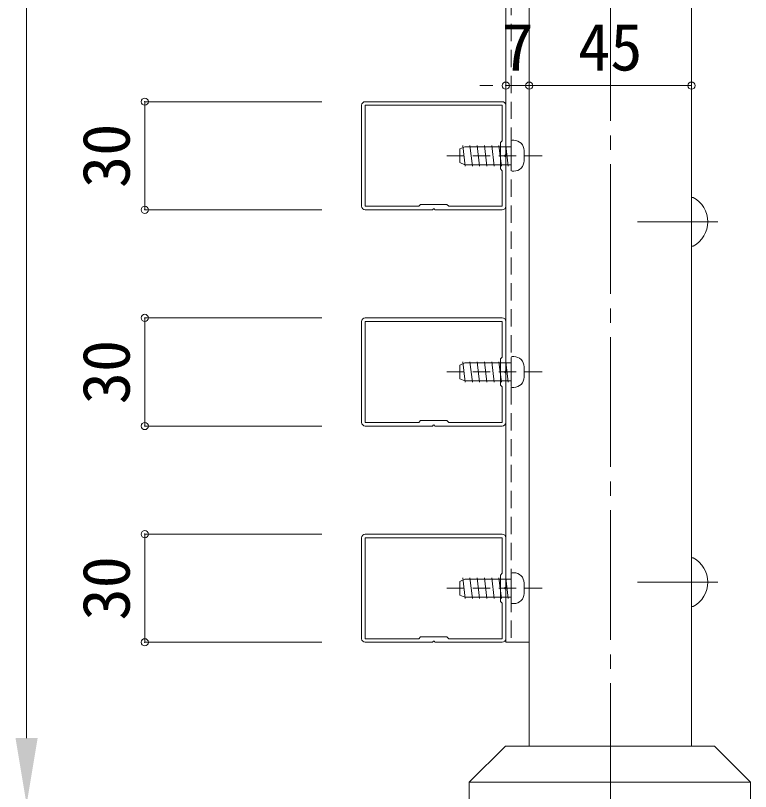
# Model space of a CAD drawing. Units: millimetres at full size. Extents: x -1601 to 2776, y -1131 to 1131.
# Drawn here: x 2142.6 to 2346.4, y -182.3 to 33 of the extents above; entities that cross this region are included whole.
import ezdxf
from ezdxf.enums import TextEntityAlignment as Align

# ---------------------------------------------------------------- set-up
doc = ezdxf.new("R2010")
doc.units = ezdxf.units.MM
doc.header["$LTSCALE"] = 4
doc.header["$PDMODE"] = 32
doc.header["$PDSIZE"] = 2
doc.linetypes.add('CHAIN2', pattern=[12, 9, -1, 1, -1])
doc.linetypes.add('DASHED1', pattern=[1.8, 1.2, -0.6])
for name, color, linetype, lineweight in [('0-0_0', 7, 'Continuous', 18), ('0-1_1手摺寸法', 3, 'Continuous', 18), ('0-4_2躯体線', 4, 'Continuous', 9), ('0-6_3中心線', 2, 'CHAIN2', 18), ('0-7_41ｱﾙﾐ', 6, 'Continuous', 18), ('0-A_51破線ｱﾙﾐ', 3, 'DASHED1', 18), ('0-B_6ﾊｯﾁﾝｸﾞ', 4, 'Continuous', 9)]:
    doc.layers.add(name, color=color, linetype=linetype, lineweight=lineweight)
doc.styles.add('ＭＳ ゴシック', font='')
doc.styles.get('ＭＳ ゴシック').set_extended_font_data('MS Gothic')

msp = doc.modelspace()

# ---------------------------------------------------------------- linework, layer by layer
at = {"layer": '0-0_0'}
for p, q in [((2285.078, 219.136), (2285.078, -169.66)), ((2330.078, 219.136), (2330.078, -169.66)), ((2268.45, -179.66), (2278.45, -169.66)), ((2278.45, -169.66), (2307.578, -169.66)), ((2307.578, -169.66), (2336.45, -169.66)), ((2346.45, -179.66), (2336.45, -169.66)), ((2268.45, -179.66), (2268.45, -188.048)), ((2268.45, -179.66), (2346.45, -179.66)), ((2346.45, -179.66), (2346.45, -193.66))]:
    msp.add_line(p, q, dxfattribs=at)
at = {"layer": '0-0_0', "linetype": 'DASHED1'}
msp.add_line((2280.078, 189.136), (2280.078, -140.864), dxfattribs=at)
at = {"layer": '0-1_1手摺寸法'}
for p, q in [((2145.62, 245.736), (2145.62, -167.464)), ((2278.578, 29.203), (2278.578, 13.589)), ((2285.078, 29.203), (2285.078, 13.589)), ((2285.078, 29.203), (2285.078, 13.589)), ((2330.078, 29.203), (2330.078, 13.589)), ((2274.978, 13.589), (2271.378, 13.589)), ((2278.578, 13.589), (2285.078, 13.589)), ((2285.078, 13.589), (2278.578, 13.589)), ((2330.078, 13.589), (2285.078, 13.589)), ((2288.678, 13.589), (2292.278, 13.589)), ((2288.678, 13.589), (2326.478, 13.589)), ((2227.578, 9.136), (2178.413, 9.136)), ((2178.413, -20.864), (2178.413, 9.136)), ((2178.413, 5.536), (2178.413, -17.264)), ((2227.578, -20.864), (2178.413, -20.864)), ((2227.578, -50.864), (2178.413, -50.864)), ((2178.413, -80.864), (2178.413, -50.864)), ((2178.413, -54.464), (2178.413, -77.264)), ((2227.578, -80.864), (2178.413, -80.864)), ((2227.578, -110.864), (2178.413, -110.864)), ((2178.413, -140.864), (2178.413, -110.864)), ((2178.413, -114.464), (2178.413, -137.264)), ((2227.578, -140.864), (2178.413, -140.864))]:
    msp.add_line(p, q, dxfattribs=at)
for p in [(2278.578, 13.589), (2285.078, 13.589), (2330.078, 13.589), (2178.413, 9.136), (2178.413, -20.864), (2178.413, -50.864), (2178.413, -80.864), (2178.413, -110.864), (2178.413, -140.864)]:
    msp.add_point(p, dxfattribs=at)
at = {"layer": '0-1_1手摺寸法', "color": 7}
msp.add_solid([(2142.553, -167.464), (2145.62, -185.864), (2148.687, -167.464)], dxfattribs=at)
at = {"layer": '0-4_2躯体線'}
for p, q in [((2330.078, -30.939), (2330.078, -17.439)), ((2330.578, -17.439), (2330.078, -17.439)), ((2315.137, -24.189), (2337.394, -24.189)), ((2330.578, -30.939), (2330.078, -30.939)), ((2330.078, -130.939), (2330.078, -117.439)), ((2330.578, -117.439), (2330.078, -117.439)), ((2315.137, -124.189), (2337.394, -124.189)), ((2330.578, -130.939), (2330.078, -130.939))]:
    msp.add_line(p, q, dxfattribs=at)
for centre in [(2326.882, -24.189), (2326.882, -124.189)]:
    msp.add_arc(centre, 7.695, 298.699, 61.301, dxfattribs=at)
at = {"layer": '0-6_3中心線'}
msp.add_line((2307.578, 279.784), (2307.578, -722.84), dxfattribs=at)
at = {"layer": '0-7_41ｱﾙﾐ'}
for p, q in [((2278.578, 189.136), (2278.578, -140.864)), ((2277.578, 9.136), (2239.578, 9.136)), ((2238.578, 8.136), (2238.578, -19.864)), ((2239.578, 8.136), (2239.578, -19.864)), ((2277.578, 8.136), (2239.578, 8.136)), ((2277.578, 8.136), (2277.578, -1.71)), ((2278.578, 8.136), (2278.578, -5.564)), ((2277.078, -2.21), (2277.578, -1.71)), ((2277.078, -2.21), (2277.078, -9.517)), ((2278.37, -5.694), (2278.578, -5.564)), ((2278.37, -6.032), (2278.578, -6.164)), ((2278.578, -6.164), (2278.578, -19.864)), ((2277.078, -9.517), (2277.578, -10.017)), ((2277.578, -10.017), (2277.578, -19.864)), ((2254.924, -19.364), (2254.424, -19.864)), ((2262.231, -19.364), (2254.924, -19.364)), ((2262.231, -19.364), (2258.578, -19.364)), ((2262.231, -19.364), (2262.731, -19.864)), ((2239.578, -19.864), (2254.424, -19.864)), ((2258.278, -20.864), (2239.578, -20.864)), ((2258.408, -20.656), (2258.278, -20.864)), ((2258.746, -20.656), (2258.878, -20.864)), ((2277.578, -20.864), (2258.878, -20.864)), ((2277.578, -19.864), (2262.731, -19.864)), ((2277.578, -50.864), (2239.578, -50.864)), ((2238.578, -51.864), (2238.578, -79.864)), ((2239.578, -51.864), (2239.578, -79.864)), ((2277.578, -51.864), (2239.578, -51.864)), ((2277.578, -51.864), (2277.578, -61.71)), ((2278.578, -51.864), (2278.578, -65.564)), ((2277.078, -62.21), (2277.578, -61.71)), ((2277.078, -62.21), (2277.078, -69.517)), ((2278.37, -65.694), (2278.578, -65.564)), ((2278.37, -66.032), (2278.578, -66.164)), ((2278.578, -66.164), (2278.578, -79.864)), ((2277.078, -69.517), (2277.578, -70.017)), ((2277.578, -70.017), (2277.578, -79.864)), ((2254.924, -79.364), (2254.424, -79.864)), ((2262.231, -79.364), (2254.924, -79.364)), ((2262.231, -79.364), (2258.578, -79.364)), ((2262.231, -79.364), (2262.731, -79.864)), ((2239.578, -79.864), (2254.424, -79.864)), ((2258.278, -80.864), (2239.578, -80.864)), ((2258.408, -80.656), (2258.278, -80.864)), ((2258.746, -80.656), (2258.878, -80.864)), ((2277.578, -80.864), (2258.878, -80.864)), ((2277.578, -79.864), (2262.731, -79.864)), ((2238.578, -111.864), (2238.578, -139.864)), ((2277.578, -110.864), (2239.578, -110.864)), ((2239.578, -111.864), (2239.578, -139.864)), ((2277.578, -111.864), (2239.578, -111.864)), ((2277.578, -111.864), (2277.578, -121.71)), ((2278.578, -111.864), (2278.578, -125.564)), ((2277.078, -122.21), (2277.578, -121.71)), ((2277.078, -122.21), (2277.078, -129.517)), ((2278.37, -125.694), (2278.578, -125.564)), ((2278.37, -126.032), (2278.578, -126.164)), ((2278.578, -126.164), (2278.578, -139.864)), ((2277.078, -129.517), (2277.578, -130.017)), ((2277.578, -130.017), (2277.578, -139.864)), ((2239.578, -139.864), (2254.424, -139.864)), ((2254.924, -139.364), (2254.424, -139.864)), ((2262.231, -139.364), (2254.924, -139.364)), ((2262.231, -139.364), (2258.578, -139.364)), ((2262.231, -139.364), (2262.731, -139.864)), ((2277.578, -139.864), (2262.731, -139.864)), ((2258.278, -140.864), (2239.578, -140.864)), ((2258.408, -140.656), (2258.278, -140.864)), ((2258.746, -140.656), (2258.878, -140.864)), ((2277.578, -140.864), (2258.878, -140.864)), ((2278.578, -140.864), (2285.078, -140.864))]:
    msp.add_line(p, q, dxfattribs=at)
for centre, radius, start, end in [((2239.578, 8.136), 1, 90, 180), ((2277.578, 8.136), 1, 0, 90), ((2278.478, -5.864), 0.2, 122.334, 237.666), ((2239.578, -19.864), 1, 180, 270), ((2258.578, -20.764), 0.2, 32.334, 147.666), ((2277.578, -19.864), 1, 270, 0), ((2239.578, -51.864), 1, 90, 180), ((2277.578, -51.864), 1, 0, 90), ((2278.478, -65.864), 0.2, 122.334, 237.666), ((2239.578, -79.864), 1, 180, 270), ((2258.578, -80.764), 0.2, 32.334, 147.666), ((2277.578, -79.864), 1, 270, 0), ((2239.578, -111.864), 1, 90, 180), ((2277.578, -111.864), 1, 0, 90), ((2278.478, -125.864), 0.2, 122.334, 237.666), ((2239.578, -139.864), 1, 180, 270), ((2277.578, -139.864), 1, 270, 0), ((2258.578, -140.764), 0.2, 32.334, 147.666)]:
    msp.add_arc(centre, radius, start, end, dxfattribs=at)
at = {"layer": '0-A_51破線ｱﾙﾐ'}
for p, q in [((2288.638, -5.864), (2261.276, -5.864)), ((2288.638, -65.864), (2261.276, -65.864)), ((2288.638, -125.864), (2261.276, -125.864))]:
    msp.add_line(p, q, dxfattribs=at)
at = {"layer": '0-B_6ﾊｯﾁﾝｸﾞ'}
for p, q in [((2280.078, -1.864), (2280.078, -9.864)), ((2280.792, -1.578), (2280.363, -1.578)), ((2267.22, -3.364), (2265.792, -3.955)), ((2265.792, -3.955), (2265.792, -7.772)), ((2266.609, -3.006), (2267.279, -8.72)), ((2266.609, -3.006), (2267.279, -8.72)), ((2280.078, -3.364), (2267.22, -3.364)), ((2268.622, -3.006), (2269.293, -8.72)), ((2268.622, -3.006), (2269.293, -8.72)), ((2270.636, -3.006), (2271.306, -8.72)), ((2270.636, -3.006), (2271.306, -8.72)), ((2272.65, -3.006), (2273.32, -8.72)), ((2272.65, -3.006), (2273.32, -8.72)), ((2274.664, -3.006), (2275.334, -8.72)), ((2274.664, -3.006), (2275.334, -8.72)), ((2276.678, -3.006), (2277.348, -8.72)), ((2276.678, -3.006), (2277.348, -8.72)), ((2278.559, -3.006), (2279.23, -8.72)), ((2278.559, -3.006), (2279.23, -8.72)), ((2283.649, -4.435), (2283.649, -7.292)), ((2267.22, -8.364), (2265.792, -7.772)), ((2280.078, -8.364), (2267.22, -8.364)), ((2280.792, -10.149), (2280.363, -10.149)), ((2280.078, -61.864), (2280.078, -69.864)), ((2280.792, -61.578), (2280.363, -61.578)), ((2267.22, -63.364), (2265.792, -63.955)), ((2265.792, -63.955), (2265.792, -67.772)), ((2266.609, -63.006), (2267.279, -68.72)), ((2266.609, -63.006), (2267.279, -68.72)), ((2280.078, -63.364), (2267.22, -63.364)), ((2268.622, -63.006), (2269.293, -68.72)), ((2268.622, -63.006), (2269.293, -68.72)), ((2270.636, -63.006), (2271.306, -68.72)), ((2270.636, -63.006), (2271.306, -68.72)), ((2272.65, -63.006), (2273.32, -68.72)), ((2272.65, -63.006), (2273.32, -68.72)), ((2274.664, -63.006), (2275.334, -68.72)), ((2274.664, -63.006), (2275.334, -68.72)), ((2276.678, -63.006), (2277.348, -68.72)), ((2276.678, -63.006), (2277.348, -68.72)), ((2278.559, -63.006), (2279.23, -68.72)), ((2278.559, -63.006), (2279.23, -68.72)), ((2283.649, -64.435), (2283.649, -67.292)), ((2267.22, -68.364), (2265.792, -67.772)), ((2280.078, -68.364), (2267.22, -68.364)), ((2280.792, -70.149), (2280.363, -70.149)), ((2280.078, -121.864), (2280.078, -129.864)), ((2280.792, -121.578), (2280.363, -121.578)), ((2267.22, -123.364), (2265.792, -123.955)), ((2265.792, -123.955), (2265.792, -127.772)), ((2266.609, -123.006), (2267.279, -128.72)), ((2266.609, -123.006), (2267.279, -128.72)), ((2280.078, -123.364), (2267.22, -123.364)), ((2268.622, -123.006), (2269.293, -128.72)), ((2268.622, -123.006), (2269.293, -128.72)), ((2270.636, -123.006), (2271.306, -128.72)), ((2270.636, -123.006), (2271.306, -128.72)), ((2272.65, -123.006), (2273.32, -128.72)), ((2272.65, -123.006), (2273.32, -128.72)), ((2274.664, -123.006), (2275.334, -128.72)), ((2274.664, -123.006), (2275.334, -128.72)), ((2276.678, -123.006), (2277.348, -128.72)), ((2276.678, -123.006), (2277.348, -128.72)), ((2278.559, -123.006), (2279.23, -128.72)), ((2278.559, -123.006), (2279.23, -128.72)), ((2283.649, -124.435), (2283.649, -127.292)), ((2267.22, -128.364), (2265.792, -127.772)), ((2280.078, -128.364), (2267.22, -128.364)), ((2280.792, -130.149), (2280.363, -130.149))]:
    msp.add_line(p, q, dxfattribs=at)
for centre, radius, start, end in [((2280.363, -1.864), 0.286, 90, 180), ((2280.792, -4.435), 2.857, 0, 90), ((2280.792, -7.292), 2.857, 270, 0), ((2280.363, -9.864), 0.286, 180, 270), ((2280.363, -61.864), 0.286, 90, 180), ((2280.792, -64.435), 2.857, 0, 90), ((2280.792, -67.292), 2.857, 270, 0), ((2280.363, -69.864), 0.286, 180, 270), ((2280.363, -121.864), 0.286, 90, 180), ((2280.792, -124.435), 2.857, 0, 90), ((2280.792, -127.292), 2.857, 270, 0), ((2280.363, -129.864), 0.286, 180, 270)]:
    msp.add_arc(centre, radius, start, end, dxfattribs=at)

# ---------------------------------------------------------------- texts
at = {"layer": '0-1_1手摺寸法', "style": 'ＭＳ ゴシック'}
for s, p in [('7', (2277.348, 13.837)), ('45', (2298.618, 13.837))]:
    msp.add_text(s, height=13.14, dxfattribs=at).set_placement(p, align=Align.BOTTOM_LEFT)
for p in [(2178.165, -14.824), (2178.165, -74.824), (2178.165, -134.824)]:
    msp.add_text('30', height=13.14, rotation=90, dxfattribs=at).set_placement(p, align=Align.BOTTOM_LEFT)

doc.saveas('drawing.dxf')
